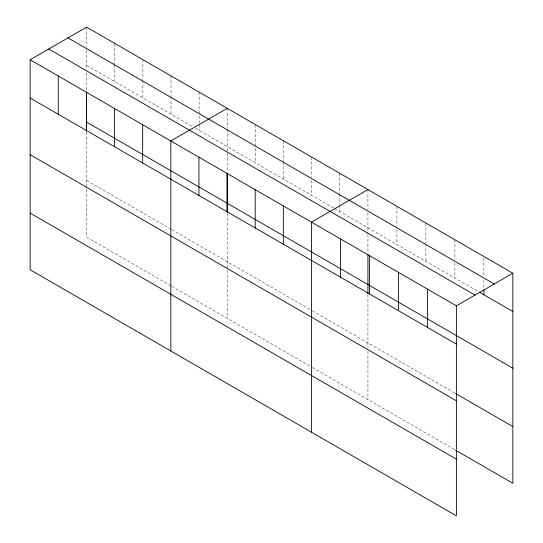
<?xml version="1.0" encoding="UTF-8"?>
<svg xmlns="http://www.w3.org/2000/svg" width="543" height="543" viewBox="0 0 543 543"><rect width="100%" height="100%" fill="white"/><g stroke="black" fill="none" stroke-linecap="round" stroke-linejoin="round"><path stroke-width="0.41" stroke-dasharray="2.71 2.04" d="M86.615 65.425L192.65 126.648M195.534 128.311L334.026 208.268M334.746 208.688L478.79 291.849M86.615 180.493L171.011 229.221M171.731 229.635L311.668 310.426M312.388 310.84L454.878 393.112M171.011 285.896L86.615 237.169L86.615 187.159M171.731 286.31L311.668 367.102M312.388 367.516L454.878 449.787M483.861 258.163L483.861 276.468M483.861 279.801L483.861 288.123M454.878 239.768L454.878 259.737M454.878 263.063L454.878 278.043M425.895 223.03L425.895 243.006M425.895 243.834L425.895 261.312M396.913 206.299L396.913 226.268M396.913 229.601L396.913 244.574M367.93 189.568L367.93 209.537M367.93 212.863L367.93 233.68M367.93 234.508L367.93 253.683M367.93 294.53L367.93 347.907M367.93 351.246L367.93 399.587M339.796 173.326L339.796 193.294M339.796 194.129L339.796 204.114M339.796 204.942L339.796 211.6M311.668 157.083L311.668 177.052M311.668 180.385L311.668 195.358M283.534 140.841L283.534 160.809M283.534 161.644L283.534 179.115M255.4 124.598L255.4 162.88M227.273 108.356L227.273 128.331M227.273 129.159L227.273 152.468M227.273 153.302L227.273 172.47M227.273 213.318L227.273 318.374M199.138 92.113L199.138 123.736M199.138 124.571L199.138 130.395M171.011 75.877L171.011 95.846M171.011 96.681L171.011 114.152M142.877 59.635L142.877 79.604M142.877 80.439L142.877 97.91M114.743 43.392L114.743 64.196M114.743 65.024L114.743 81.667M86.615 27.15L86.615 47.119M86.615 50.451L86.615 69.592M86.615 72.932L86.615 91.265M86.615 132.112L86.615 186.33"/><path stroke-width="0.81" d="M30.15 59.75L456.385 305.831L456.385 515.85L30.15 269.769L30.15 59.75L86.615 27.15L512.85 273.231L512.85 483.25L455.604 450.201M227.273 108.356L170.807 140.956L170.807 350.975M367.93 189.568L311.465 222.162L311.465 432.18M456.385 305.831L512.85 273.231M67.984 37.908L494.218 283.989M479.517 292.27L512.85 311.512M48.782 48.992L475.016 295.073M86.615 122.1L512.85 368.188M30.15 98.025L456.385 344.113M455.604 393.526L512.85 426.581M30.15 154.701L456.385 400.782M30.15 213.094L456.385 459.174M483.861 289.786L483.861 294.781M427.402 289.1L427.402 327.375M398.419 272.362L398.419 310.644M369.437 255.631L369.437 293.906M367.93 254.511L367.93 293.695M340.447 238.9L340.447 277.174M283.337 205.919L283.337 244.201M255.203 189.677L255.203 227.958M227.273 173.305L227.273 212.483M227.069 173.441L227.069 211.716M198.942 157.198L198.942 195.473M142.68 124.714L142.68 162.995M114.546 108.471L114.546 146.753M86.615 92.1L86.615 131.277M86.418 92.229L86.418 130.51M58.284 75.986L58.284 114.268"/></g></svg>
